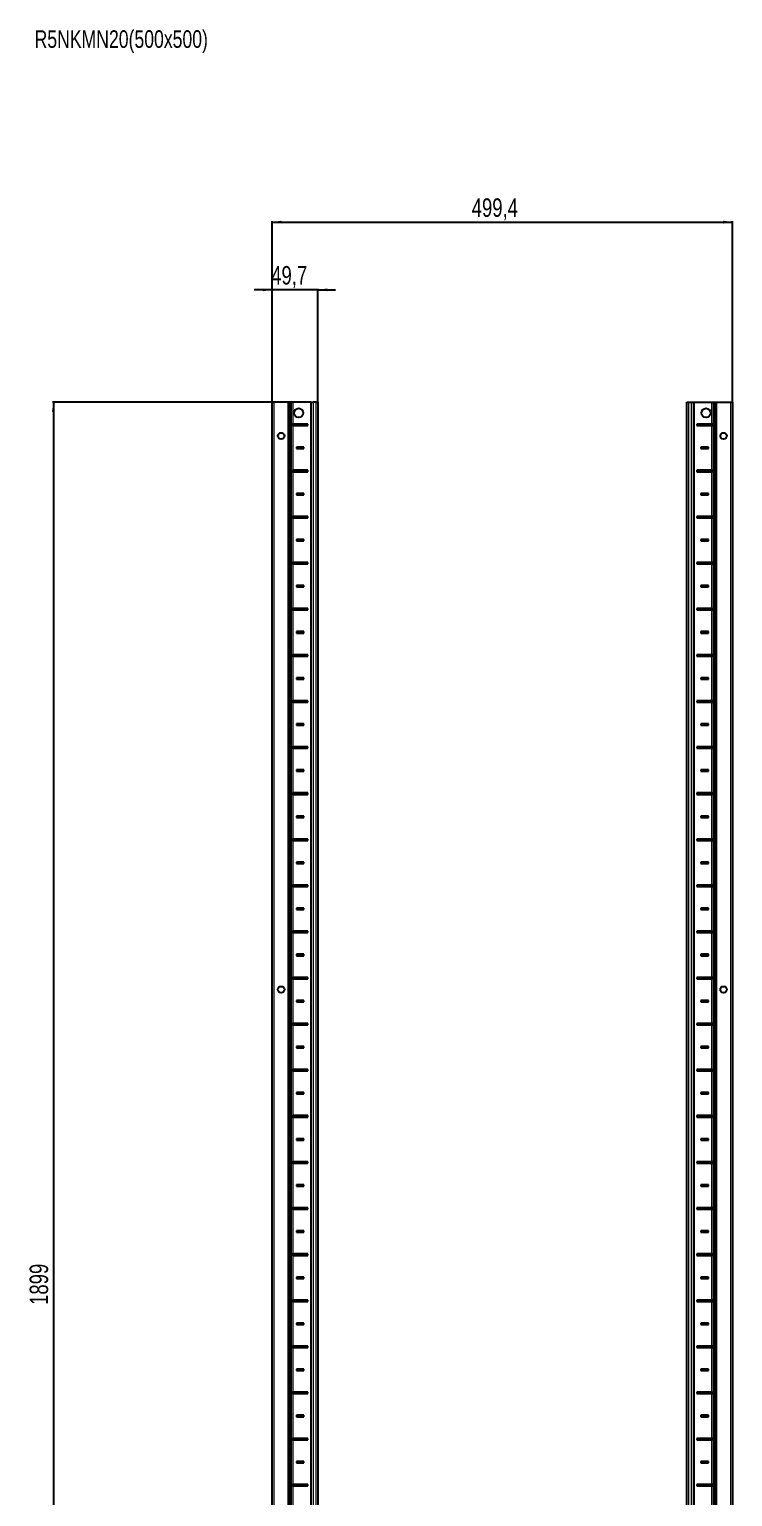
# Model space of a CAD drawing. Header units: millimetres. Extents: x -199 to 4925, y -1747 to 1507.
# Drawn here: x -199 to 563, y -140 to 1452 of the extents above; entities that cross this region are included whole.
import ezdxf

# ---------------------------------------------------------------- set-up
doc = ezdxf.new("R2010")
doc.units = ezdxf.units.MM
doc.layers.add('FORMAT', color=7, linetype='Continuous')
doc.styles.add('SLDTEXTSTYLE0', font='TXT', dxfattribs={"width": 0.75})
doc.dimstyles.new('SLDDIMSTYLE0', dxfattribs={"dimtxt": 20, "dimasz": 10, "dimexe": 0, "dimexo": 0.0625, "dimgap": 5, "dimtad": 2, "dimdec": 1, "dimrnd": 1e-09, "dimzin": 12, "dimdsep": 46, "dimtxsty": 'SLDTEXTSTYLE0', "dimsah": 1, "dimcen": 0.09, "dimadec": 0, "dimazin": 3, "dimtfac": 1, "dimtofl": 0, "dimtmove": 0, "dimatfit": 3, "dimfxl": 0, "dimfrac": 2, "dimtolj": 1, "dimtzin": 12, "dimarcsym": 0})
doc.dimstyles.new('SLDDIMSTYLE1', dxfattribs={"dimtxt": 20, "dimasz": 10, "dimexe": 0, "dimexo": 0.0625, "dimgap": 5, "dimtad": 2, "dimdec": 1, "dimrnd": 1e-09, "dimzin": 12, "dimdsep": 46, "dimtxsty": 'SLDTEXTSTYLE0', "dimsah": 1, "dimcen": 0.09, "dimadec": 0, "dimazin": 3, "dimtfac": 1, "dimtmove": 0, "dimatfit": 0, "dimfxl": 0, "dimfrac": 2, "dimtolj": 1, "dimtzin": 12, "dimarcsym": 0})

# ---------------------------------------------------------------- blocks, each defined once
blk = doc.blocks.new('_D')
at = {"layer": 'FORMAT'}
for p, q in [((86.4, 1047.2), (-174.2, 1047.2)), ((-173.2, 1047.2), (-173.2, -851.8)), ((86.4, -851.8), (-174.2, -851.8))]:
    blk.add_line(p, q, dxfattribs=at)
for points in [[(-173.2, 1047.2), (-174.7, 1037.2), (-171.6, 1037.2)], [(-173.2, -851.8), (-171.6, -841.8), (-174.7, -841.8)]]:
    blk.add_solid(points, dxfattribs=at)
at = {"layer": 'FORMAT', "insert": (-198.9, 68.2), "char_height": 20, "attachment_point": 1, "rotation": 90, "style": 'SLDTEXTSTYLE0'}
blk.add_mtext('1899', dxfattribs=at)
blk = doc.blocks.new('_D_1')
at = {"layer": 'FORMAT'}
for p, q in [((64, 1047.2), (64, 1243.6)), ((64, 1242.6), (563.4, 1242.6)), ((563.4, 1047.2), (563.4, 1243.6))]:
    blk.add_line(p, q, dxfattribs=at)
for points in [[(64, 1242.6), (74, 1241.1), (74, 1244.2)], [(563.4, 1242.6), (553.4, 1244.2), (553.4, 1241.1)]]:
    blk.add_solid(points, dxfattribs=at)
at = {"layer": 'FORMAT', "insert": (280.4, 1268.4), "char_height": 20, "attachment_point": 1, "style": 'SLDTEXTSTYLE0'}
blk.add_mtext('499,4', dxfattribs=at)
blk = doc.blocks.new('_D_2')
at = {"layer": 'FORMAT'}
for p, q in [((64, 1169.2), (44.7, 1169.2)), ((64, 1047.2), (64, 1170.2)), ((113.7, 1169.2), (64, 1169.2)), ((113.7, 1047.2), (113.7, 1170.2)), ((113.7, 1169.2), (132.9, 1169.2))]:
    blk.add_line(p, q, dxfattribs=at)
for points in [[(64, 1169.2), (54, 1170.7), (54, 1167.7)], [(113.7, 1169.2), (123.7, 1167.7), (123.7, 1170.7)]]:
    blk.add_solid(points, dxfattribs=at)
at = {"layer": 'FORMAT', "insert": (63, 1195), "char_height": 20, "attachment_point": 1, "style": 'SLDTEXTSTYLE0'}
blk.add_mtext('49,7', dxfattribs=at)

msp = doc.modelspace()

# ---------------------------------------------------------------- linework, layer by layer
at = {"color": 7, "linetype": 'Continuous', "lineweight": 25}
for p, q in [((63.98, -851.79), (63.98, 1047.21)), ((63.98, 1047.21), (65.98, 1047.21)), ((81.33, 1047.21), (65.98, 1047.21)), ((81.33, 1047.21), (81.98, 1047.21)), ((81.98, -851.79), (81.98, 1047.21)), ((81.98, 1047.21), (82.56, 1047.21)), ((83.77, 1047.21), (82.56, 1047.21)), ((83.77, -851.79), (83.77, 1047.21)), ((83.8, 1047.21), (83.77, 1047.21)), ((83.8, -851.79), (83.8, 1047.21)), ((85.01, 1047.21), (83.8, 1047.21)), ((85.01, 1047.21), (86.42, 1047.21)), ((105.83, 1047.21), (86.42, 1047.21)), ((105.83, 1047.21), (106.48, 1047.21)), ((106.48, -851.79), (106.48, 1047.21)), ((106.48, 1047.21), (108.48, 1047.21)), ((111.68, 1047.21), (108.48, 1047.21)), ((111.68, 1047.21), (113.68, 1047.21)), ((113.68, 1047.21), (113.68, -851.79)), ((513.68, -851.79), (513.68, 1047.21)), ((513.68, 1047.21), (515.68, 1047.21)), ((515.68, 1047.21), (518.88, 1047.21)), ((518.88, 1047.21), (520.88, 1047.21)), ((520.88, 1047.21), (520.88, -851.79)), ((520.88, 1047.21), (521.53, 1047.21)), ((521.53, 1047.21), (540.93, 1047.21)), ((540.93, 1047.21), (542.34, 1047.21)), ((542.34, 1047.21), (543.55, 1047.21)), ((543.55, 1047.21), (543.55, -851.79)), ((543.55, 1047.21), (543.58, 1047.21)), ((543.58, 1047.21), (543.58, -851.79)), ((543.58, 1047.21), (544.79, 1047.21)), ((544.79, 1047.21), (545.38, 1047.21)), ((545.38, 1047.21), (545.38, -851.79)), ((545.38, 1047.21), (546.03, 1047.21)), ((546.03, 1047.21), (561.38, 1047.21)), ((561.38, 1047.21), (563.38, 1047.21)), ((563.38, 1047.21), (563.38, -851.79)), ((85.93, 1023.35), (85.93, 1022.06)), ((86.58, 1022.71), (85.93, 1023.35)), ((86.58, 1022.71), (85.93, 1022.06)), ((102.83, 1023.46), (86.42, 1023.46)), ((86.42, 1021.96), (102.83, 1021.96)), ((102.08, 1022.71), (86.58, 1022.71)), ((102.08, 1022.71), (102.83, 1023.46)), ((102.08, 1022.71), (102.83, 1021.96)), ((102.83, 1021.96), (102.83, 1023.46)), ((540.93, 1023.46), (524.53, 1023.46)), ((524.53, 1023.46), (524.53, 1021.96)), ((525.28, 1022.71), (524.53, 1023.46)), ((525.28, 1022.71), (524.53, 1021.96)), ((524.53, 1021.96), (540.93, 1021.96)), ((525.28, 1022.71), (540.78, 1022.71)), ((540.78, 1022.71), (541.42, 1023.35)), ((540.78, 1022.71), (541.42, 1022.06)), ((541.42, 1022.06), (541.42, 1023.35)), ((98.33, 998.46), (90.33, 998.46)), ((90.33, 998.46), (90.33, 996.96)), ((91.08, 997.71), (90.33, 998.46)), ((91.08, 997.71), (90.33, 996.96)), ((90.33, 996.96), (98.33, 996.96)), ((97.58, 997.71), (91.08, 997.71)), ((97.58, 997.71), (98.33, 998.46)), ((97.58, 997.71), (98.33, 996.96)), ((98.33, 996.96), (98.33, 998.46)), ((537.03, 998.46), (529.03, 998.46)), ((529.03, 998.46), (529.03, 996.96)), ((529.78, 997.71), (529.03, 998.46)), ((529.78, 997.71), (529.03, 996.96)), ((529.03, 996.96), (537.03, 996.96)), ((529.78, 997.71), (536.28, 997.71)), ((536.28, 997.71), (537.03, 998.46)), ((536.28, 997.71), (537.03, 996.96)), ((537.03, 996.96), (537.03, 998.46)), ((85.93, 973.35), (85.93, 972.06)), ((86.58, 972.71), (85.93, 973.35)), ((86.58, 972.71), (85.93, 972.06)), ((102.83, 973.46), (86.42, 973.46)), ((86.42, 971.96), (102.83, 971.96)), ((102.08, 972.71), (86.58, 972.71)), ((102.08, 972.71), (102.83, 973.46)), ((102.08, 972.71), (102.83, 971.96)), ((102.83, 971.96), (102.83, 973.46)), ((540.93, 973.46), (524.53, 973.46)), ((524.53, 973.46), (524.53, 971.96)), ((525.28, 972.71), (524.53, 973.46)), ((525.28, 972.71), (524.53, 971.96)), ((524.53, 971.96), (540.93, 971.96)), ((525.28, 972.71), (540.78, 972.71)), ((540.78, 972.71), (541.42, 973.35)), ((540.78, 972.71), (541.42, 972.06)), ((541.42, 972.06), (541.42, 973.35)), ((98.33, 948.46), (90.33, 948.46)), ((90.33, 948.46), (90.33, 946.96)), ((91.08, 947.71), (90.33, 948.46)), ((91.08, 947.71), (90.33, 946.96)), ((90.33, 946.96), (98.33, 946.96)), ((97.58, 947.71), (91.08, 947.71)), ((97.58, 947.71), (98.33, 948.46)), ((97.58, 947.71), (98.33, 946.96)), ((98.33, 946.96), (98.33, 948.46)), ((537.03, 948.46), (529.03, 948.46)), ((529.03, 948.46), (529.03, 946.96)), ((529.78, 947.71), (529.03, 948.46)), ((529.78, 947.71), (529.03, 946.96)), ((529.03, 946.96), (537.03, 946.96)), ((529.78, 947.71), (536.28, 947.71)), ((536.28, 947.71), (537.03, 948.46)), ((536.28, 947.71), (537.03, 946.96)), ((537.03, 946.96), (537.03, 948.46)), ((85.93, 923.35), (85.93, 922.06)), ((86.58, 922.71), (85.93, 923.35)), ((102.83, 923.46), (86.42, 923.46)), ((102.08, 922.71), (102.83, 923.46)), ((102.83, 921.96), (102.83, 923.46)), ((540.93, 923.46), (524.53, 923.46)), ((524.53, 923.46), (524.53, 921.96)), ((525.28, 922.71), (524.53, 923.46)), ((540.78, 922.71), (541.42, 923.35)), ((541.42, 922.06), (541.42, 923.35)), ((86.58, 922.71), (85.93, 922.06)), ((86.42, 921.96), (102.83, 921.96)), ((102.08, 922.71), (86.58, 922.71)), ((102.08, 922.71), (102.83, 921.96)), ((525.28, 922.71), (524.53, 921.96)), ((524.53, 921.96), (540.93, 921.96)), ((525.28, 922.71), (540.78, 922.71)), ((540.78, 922.71), (541.42, 922.06)), ((98.33, 898.46), (90.33, 898.46)), ((90.33, 898.46), (90.33, 896.96)), ((91.08, 897.71), (90.33, 898.46)), ((91.08, 897.71), (90.33, 896.96)), ((90.33, 896.96), (98.33, 896.96)), ((97.58, 897.71), (91.08, 897.71)), ((97.58, 897.71), (98.33, 898.46)), ((97.58, 897.71), (98.33, 896.96)), ((98.33, 896.96), (98.33, 898.46)), ((537.03, 898.46), (529.03, 898.46)), ((529.03, 898.46), (529.03, 896.96)), ((529.78, 897.71), (529.03, 898.46)), ((529.78, 897.71), (529.03, 896.96)), ((529.03, 896.96), (537.03, 896.96)), ((529.78, 897.71), (536.28, 897.71)), ((536.28, 897.71), (537.03, 898.46)), ((536.28, 897.71), (537.03, 896.96)), ((537.03, 896.96), (537.03, 898.46)), ((85.93, 873.35), (85.93, 872.06)), ((86.58, 872.71), (85.93, 873.35)), ((86.58, 872.71), (85.93, 872.06)), ((102.83, 873.46), (86.42, 873.46)), ((86.42, 871.96), (102.83, 871.96)), ((102.08, 872.71), (86.58, 872.71)), ((102.08, 872.71), (102.83, 873.46)), ((102.08, 872.71), (102.83, 871.96)), ((102.83, 871.96), (102.83, 873.46)), ((540.93, 873.46), (524.53, 873.46)), ((524.53, 873.46), (524.53, 871.96)), ((525.28, 872.71), (524.53, 873.46)), ((525.28, 872.71), (524.53, 871.96)), ((524.53, 871.96), (540.93, 871.96)), ((525.28, 872.71), (540.78, 872.71)), ((540.78, 872.71), (541.42, 873.35)), ((540.78, 872.71), (541.42, 872.06)), ((541.42, 872.06), (541.42, 873.35)), ((98.33, 848.46), (90.33, 848.46)), ((90.33, 848.46), (90.33, 846.96)), ((91.08, 847.71), (90.33, 848.46)), ((91.08, 847.71), (90.33, 846.96)), ((90.33, 846.96), (98.33, 846.96)), ((97.58, 847.71), (91.08, 847.71)), ((97.58, 847.71), (98.33, 848.46)), ((97.58, 847.71), (98.33, 846.96)), ((98.33, 846.96), (98.33, 848.46)), ((537.03, 848.46), (529.03, 848.46)), ((529.03, 848.46), (529.03, 846.96)), ((529.78, 847.71), (529.03, 848.46)), ((529.78, 847.71), (529.03, 846.96)), ((529.03, 846.96), (537.03, 846.96)), ((529.78, 847.71), (536.28, 847.71)), ((536.28, 847.71), (537.03, 848.46)), ((536.28, 847.71), (537.03, 846.96)), ((537.03, 846.96), (537.03, 848.46)), ((85.93, 823.35), (85.93, 822.06)), ((86.58, 822.71), (85.93, 823.35)), ((86.58, 822.71), (85.93, 822.06)), ((102.83, 823.46), (86.42, 823.46)), ((86.42, 821.96), (102.83, 821.96)), ((102.08, 822.71), (86.58, 822.71)), ((102.08, 822.71), (102.83, 823.46)), ((102.08, 822.71), (102.83, 821.96)), ((102.83, 821.96), (102.83, 823.46)), ((540.93, 823.46), (524.53, 823.46)), ((524.53, 823.46), (524.53, 821.96)), ((525.28, 822.71), (524.53, 823.46)), ((525.28, 822.71), (524.53, 821.96)), ((524.53, 821.96), (540.93, 821.96)), ((525.28, 822.71), (540.78, 822.71)), ((540.78, 822.71), (541.42, 823.35)), ((540.78, 822.71), (541.42, 822.06)), ((541.42, 822.06), (541.42, 823.35)), ((98.33, 798.46), (90.33, 798.46)), ((90.33, 798.46), (90.33, 796.96)), ((91.08, 797.71), (90.33, 798.46)), ((91.08, 797.71), (90.33, 796.96)), ((90.33, 796.96), (98.33, 796.96)), ((97.58, 797.71), (91.08, 797.71)), ((97.58, 797.71), (98.33, 798.46)), ((97.58, 797.71), (98.33, 796.96)), ((98.33, 796.96), (98.33, 798.46)), ((537.03, 798.46), (529.03, 798.46)), ((529.03, 798.46), (529.03, 796.96)), ((529.78, 797.71), (529.03, 798.46)), ((529.78, 797.71), (529.03, 796.96)), ((529.03, 796.96), (537.03, 796.96)), ((529.78, 797.71), (536.28, 797.71)), ((536.28, 797.71), (537.03, 798.46)), ((536.28, 797.71), (537.03, 796.96)), ((537.03, 796.96), (537.03, 798.46)), ((85.93, 773.35), (85.93, 772.06)), ((86.58, 772.71), (85.93, 773.35)), ((86.58, 772.71), (85.93, 772.06)), ((102.83, 773.46), (86.42, 773.46)), ((86.42, 771.96), (102.83, 771.96)), ((102.08, 772.71), (86.58, 772.71)), ((102.08, 772.71), (102.83, 773.46)), ((102.08, 772.71), (102.83, 771.96)), ((102.83, 771.96), (102.83, 773.46)), ((540.93, 773.46), (524.53, 773.46)), ((524.53, 773.46), (524.53, 771.96)), ((525.28, 772.71), (524.53, 773.46)), ((525.28, 772.71), (524.53, 771.96)), ((524.53, 771.96), (540.93, 771.96)), ((525.28, 772.71), (540.78, 772.71)), ((540.78, 772.71), (541.42, 773.35)), ((540.78, 772.71), (541.42, 772.06)), ((541.42, 772.06), (541.42, 773.35)), ((98.33, 748.46), (90.33, 748.46)), ((90.33, 748.46), (90.33, 746.96)), ((91.08, 747.71), (90.33, 748.46)), ((97.58, 747.71), (98.33, 748.46)), ((98.33, 746.96), (98.33, 748.46)), ((537.03, 748.46), (529.03, 748.46)), ((529.03, 748.46), (529.03, 746.96)), ((529.78, 747.71), (529.03, 748.46)), ((536.28, 747.71), (537.03, 748.46)), ((537.03, 746.96), (537.03, 748.46)), ((91.08, 747.71), (90.33, 746.96)), ((90.33, 746.96), (98.33, 746.96)), ((97.58, 747.71), (91.08, 747.71)), ((97.58, 747.71), (98.33, 746.96)), ((529.78, 747.71), (529.03, 746.96)), ((529.03, 746.96), (537.03, 746.96)), ((529.78, 747.71), (536.28, 747.71)), ((536.28, 747.71), (537.03, 746.96)), ((85.93, 723.35), (85.93, 722.06)), ((86.58, 722.71), (85.93, 723.35)), ((86.58, 722.71), (85.93, 722.06)), ((102.83, 723.46), (86.42, 723.46)), ((86.42, 721.96), (102.83, 721.96)), ((102.08, 722.71), (86.58, 722.71)), ((102.08, 722.71), (102.83, 723.46)), ((102.08, 722.71), (102.83, 721.96)), ((102.83, 721.96), (102.83, 723.46)), ((540.93, 723.46), (524.53, 723.46)), ((524.53, 723.46), (524.53, 721.96)), ((525.28, 722.71), (524.53, 723.46)), ((525.28, 722.71), (524.53, 721.96)), ((524.53, 721.96), (540.93, 721.96)), ((525.28, 722.71), (540.78, 722.71)), ((540.78, 722.71), (541.42, 723.35)), ((540.78, 722.71), (541.42, 722.06)), ((541.42, 722.06), (541.42, 723.35)), ((98.33, 698.46), (90.33, 698.46)), ((90.33, 698.46), (90.33, 696.96)), ((91.08, 697.71), (90.33, 698.46)), ((91.08, 697.71), (90.33, 696.96)), ((90.33, 696.96), (98.33, 696.96)), ((97.58, 697.71), (91.08, 697.71)), ((97.58, 697.71), (98.33, 698.46)), ((97.58, 697.71), (98.33, 696.96)), ((98.33, 696.96), (98.33, 698.46)), ((537.03, 698.46), (529.03, 698.46)), ((529.03, 698.46), (529.03, 696.96)), ((529.78, 697.71), (529.03, 698.46)), ((529.78, 697.71), (529.03, 696.96)), ((529.03, 696.96), (537.03, 696.96)), ((529.78, 697.71), (536.28, 697.71)), ((536.28, 697.71), (537.03, 698.46)), ((536.28, 697.71), (537.03, 696.96)), ((537.03, 696.96), (537.03, 698.46)), ((85.93, 673.35), (85.93, 672.06)), ((86.58, 672.71), (85.93, 673.35)), ((86.58, 672.71), (85.93, 672.06)), ((102.83, 673.46), (86.42, 673.46)), ((86.42, 671.96), (102.83, 671.96)), ((102.08, 672.71), (86.58, 672.71)), ((102.08, 672.71), (102.83, 673.46)), ((102.08, 672.71), (102.83, 671.96)), ((102.83, 671.96), (102.83, 673.46)), ((540.93, 673.46), (524.53, 673.46)), ((524.53, 673.46), (524.53, 671.96)), ((525.28, 672.71), (524.53, 673.46)), ((525.28, 672.71), (524.53, 671.96)), ((524.53, 671.96), (540.93, 671.96)), ((525.28, 672.71), (540.78, 672.71)), ((540.78, 672.71), (541.42, 673.35)), ((540.78, 672.71), (541.42, 672.06)), ((541.42, 672.06), (541.42, 673.35)), ((98.33, 648.46), (90.33, 648.46)), ((90.33, 648.46), (90.33, 646.96)), ((91.08, 647.71), (90.33, 648.46)), ((91.08, 647.71), (90.33, 646.96)), ((90.33, 646.96), (98.33, 646.96)), ((97.58, 647.71), (91.08, 647.71)), ((97.58, 647.71), (98.33, 648.46)), ((97.58, 647.71), (98.33, 646.96)), ((98.33, 646.96), (98.33, 648.46)), ((537.03, 648.46), (529.03, 648.46)), ((529.03, 648.46), (529.03, 646.96)), ((529.78, 647.71), (529.03, 648.46)), ((529.78, 647.71), (529.03, 646.96)), ((529.03, 646.96), (537.03, 646.96)), ((529.78, 647.71), (536.28, 647.71)), ((536.28, 647.71), (537.03, 648.46)), ((536.28, 647.71), (537.03, 646.96)), ((537.03, 646.96), (537.03, 648.46)), ((85.93, 623.35), (85.93, 622.06)), ((86.58, 622.71), (85.93, 623.35)), ((86.58, 622.71), (85.93, 622.06)), ((102.83, 623.46), (86.42, 623.46)), ((86.42, 621.96), (102.83, 621.96)), ((102.08, 622.71), (86.58, 622.71)), ((102.08, 622.71), (102.83, 623.46)), ((102.08, 622.71), (102.83, 621.96)), ((102.83, 621.96), (102.83, 623.46)), ((540.93, 623.46), (524.53, 623.46)), ((524.53, 623.46), (524.53, 621.96)), ((525.28, 622.71), (524.53, 623.46)), ((525.28, 622.71), (524.53, 621.96)), ((524.53, 621.96), (540.93, 621.96)), ((525.28, 622.71), (540.78, 622.71)), ((540.78, 622.71), (541.42, 623.35)), ((540.78, 622.71), (541.42, 622.06)), ((541.42, 622.06), (541.42, 623.35)), ((98.33, 598.46), (90.33, 598.46)), ((90.33, 598.46), (90.33, 596.96)), ((91.08, 597.71), (90.33, 598.46)), ((91.08, 597.71), (90.33, 596.96)), ((90.33, 596.96), (98.33, 596.96)), ((97.58, 597.71), (91.08, 597.71)), ((97.58, 597.71), (98.33, 598.46)), ((97.58, 597.71), (98.33, 596.96)), ((98.33, 596.96), (98.33, 598.46)), ((537.03, 598.46), (529.03, 598.46)), ((529.03, 598.46), (529.03, 596.96)), ((529.78, 597.71), (529.03, 598.46)), ((529.78, 597.71), (529.03, 596.96)), ((529.03, 596.96), (537.03, 596.96)), ((529.78, 597.71), (536.28, 597.71)), ((536.28, 597.71), (537.03, 598.46)), ((536.28, 597.71), (537.03, 596.96)), ((537.03, 596.96), (537.03, 598.46)), ((85.93, 573.35), (85.93, 572.06)), ((86.58, 572.71), (85.93, 573.35)), ((102.83, 573.46), (86.42, 573.46)), ((102.08, 572.71), (102.83, 573.46)), ((102.83, 571.96), (102.83, 573.46)), ((540.93, 573.46), (524.53, 573.46)), ((524.53, 573.46), (524.53, 571.96)), ((525.28, 572.71), (524.53, 573.46)), ((540.78, 572.71), (541.42, 573.35)), ((541.42, 572.06), (541.42, 573.35)), ((86.58, 572.71), (85.93, 572.06)), ((86.42, 571.96), (102.83, 571.96)), ((102.08, 572.71), (86.58, 572.71)), ((102.08, 572.71), (102.83, 571.96)), ((525.28, 572.71), (524.53, 571.96)), ((524.53, 571.96), (540.93, 571.96)), ((525.28, 572.71), (540.78, 572.71)), ((540.78, 572.71), (541.42, 572.06)), ((98.33, 548.46), (90.33, 548.46)), ((90.33, 548.46), (90.33, 546.96)), ((91.08, 547.71), (90.33, 548.46)), ((91.08, 547.71), (90.33, 546.96)), ((90.33, 546.96), (98.33, 546.96)), ((97.58, 547.71), (91.08, 547.71)), ((97.58, 547.71), (98.33, 548.46)), ((97.58, 547.71), (98.33, 546.96)), ((98.33, 546.96), (98.33, 548.46)), ((537.03, 548.46), (529.03, 548.46)), ((529.03, 548.46), (529.03, 546.96)), ((529.78, 547.71), (529.03, 548.46)), ((529.78, 547.71), (529.03, 546.96)), ((529.03, 546.96), (537.03, 546.96)), ((529.78, 547.71), (536.28, 547.71)), ((536.28, 547.71), (537.03, 548.46)), ((536.28, 547.71), (537.03, 546.96)), ((537.03, 546.96), (537.03, 548.46)), ((85.93, 523.35), (85.93, 522.06)), ((86.58, 522.71), (85.93, 523.35)), ((86.58, 522.71), (85.93, 522.06)), ((102.83, 523.46), (86.42, 523.46)), ((86.42, 521.96), (102.83, 521.96)), ((102.08, 522.71), (86.58, 522.71)), ((102.08, 522.71), (102.83, 523.46)), ((102.08, 522.71), (102.83, 521.96)), ((102.83, 521.96), (102.83, 523.46)), ((540.93, 523.46), (524.53, 523.46)), ((524.53, 523.46), (524.53, 521.96)), ((525.28, 522.71), (524.53, 523.46)), ((525.28, 522.71), (524.53, 521.96)), ((524.53, 521.96), (540.93, 521.96)), ((525.28, 522.71), (540.78, 522.71)), ((540.78, 522.71), (541.42, 523.35)), ((540.78, 522.71), (541.42, 522.06)), ((541.42, 522.06), (541.42, 523.35)), ((98.33, 498.46), (90.33, 498.46)), ((90.33, 498.46), (90.33, 496.96)), ((91.08, 497.71), (90.33, 498.46)), ((91.08, 497.71), (90.33, 496.96)), ((90.33, 496.96), (98.33, 496.96)), ((97.58, 497.71), (91.08, 497.71)), ((97.58, 497.71), (98.33, 498.46)), ((97.58, 497.71), (98.33, 496.96)), ((98.33, 496.96), (98.33, 498.46)), ((537.03, 498.46), (529.03, 498.46)), ((529.03, 498.46), (529.03, 496.96)), ((529.78, 497.71), (529.03, 498.46)), ((529.78, 497.71), (529.03, 496.96)), ((529.03, 496.96), (537.03, 496.96)), ((529.78, 497.71), (536.28, 497.71)), ((536.28, 497.71), (537.03, 498.46)), ((536.28, 497.71), (537.03, 496.96)), ((537.03, 496.96), (537.03, 498.46)), ((85.93, 473.35), (85.93, 472.06)), ((86.58, 472.71), (85.93, 473.35)), ((86.58, 472.71), (85.93, 472.06)), ((102.83, 473.46), (86.42, 473.46)), ((86.42, 471.96), (102.83, 471.96)), ((102.08, 472.71), (86.58, 472.71)), ((102.08, 472.71), (102.83, 473.46)), ((102.08, 472.71), (102.83, 471.96)), ((102.83, 471.96), (102.83, 473.46)), ((540.93, 473.46), (524.53, 473.46)), ((524.53, 473.46), (524.53, 471.96)), ((525.28, 472.71), (524.53, 473.46)), ((525.28, 472.71), (524.53, 471.96)), ((524.53, 471.96), (540.93, 471.96)), ((525.28, 472.71), (540.78, 472.71)), ((540.78, 472.71), (541.42, 473.35)), ((540.78, 472.71), (541.42, 472.06)), ((541.42, 472.06), (541.42, 473.35)), ((98.33, 448.46), (90.33, 448.46)), ((90.33, 448.46), (90.33, 446.96)), ((91.08, 447.71), (90.33, 448.46)), ((91.08, 447.71), (90.33, 446.96)), ((90.33, 446.96), (98.33, 446.96)), ((97.58, 447.71), (91.08, 447.71)), ((97.58, 447.71), (98.33, 448.46)), ((97.58, 447.71), (98.33, 446.96)), ((98.33, 446.96), (98.33, 448.46)), ((537.03, 448.46), (529.03, 448.46)), ((529.03, 448.46), (529.03, 446.96)), ((529.78, 447.71), (529.03, 448.46)), ((529.78, 447.71), (529.03, 446.96)), ((529.03, 446.96), (537.03, 446.96)), ((529.78, 447.71), (536.28, 447.71)), ((536.28, 447.71), (537.03, 448.46)), ((536.28, 447.71), (537.03, 446.96)), ((537.03, 446.96), (537.03, 448.46)), ((85.93, 423.35), (85.93, 422.06)), ((86.58, 422.71), (85.93, 423.35)), ((86.58, 422.71), (85.93, 422.06)), ((102.83, 423.46), (86.42, 423.46)), ((86.42, 421.96), (102.83, 421.96)), ((102.08, 422.71), (86.58, 422.71)), ((102.08, 422.71), (102.83, 423.46)), ((102.08, 422.71), (102.83, 421.96)), ((102.83, 421.96), (102.83, 423.46)), ((540.93, 423.46), (524.53, 423.46)), ((524.53, 423.46), (524.53, 421.96)), ((525.28, 422.71), (524.53, 423.46)), ((525.28, 422.71), (524.53, 421.96)), ((524.53, 421.96), (540.93, 421.96)), ((525.28, 422.71), (540.78, 422.71)), ((540.78, 422.71), (541.42, 423.35)), ((540.78, 422.71), (541.42, 422.06)), ((541.42, 422.06), (541.42, 423.35)), ((98.33, 398.46), (90.33, 398.46)), ((90.33, 398.46), (90.33, 396.96)), ((91.08, 397.71), (90.33, 398.46)), ((97.58, 397.71), (98.33, 398.46)), ((98.33, 396.96), (98.33, 398.46)), ((537.03, 398.46), (529.03, 398.46)), ((529.03, 398.46), (529.03, 396.96)), ((529.78, 397.71), (529.03, 398.46)), ((536.28, 397.71), (537.03, 398.46)), ((537.03, 396.96), (537.03, 398.46)), ((91.08, 397.71), (90.33, 396.96)), ((90.33, 396.96), (98.33, 396.96)), ((97.58, 397.71), (91.08, 397.71)), ((97.58, 397.71), (98.33, 396.96)), ((529.78, 397.71), (529.03, 396.96)), ((529.03, 396.96), (537.03, 396.96)), ((529.78, 397.71), (536.28, 397.71)), ((536.28, 397.71), (537.03, 396.96)), ((85.93, 373.35), (85.93, 372.06)), ((86.58, 372.71), (85.93, 373.35)), ((86.58, 372.71), (85.93, 372.06)), ((102.83, 373.46), (86.42, 373.46)), ((86.42, 371.96), (102.83, 371.96)), ((102.08, 372.71), (86.58, 372.71)), ((102.08, 372.71), (102.83, 373.46)), ((102.08, 372.71), (102.83, 371.96)), ((102.83, 371.96), (102.83, 373.46)), ((540.93, 373.46), (524.53, 373.46)), ((524.53, 373.46), (524.53, 371.96)), ((525.28, 372.71), (524.53, 373.46)), ((525.28, 372.71), (524.53, 371.96)), ((524.53, 371.96), (540.93, 371.96)), ((525.28, 372.71), (540.78, 372.71)), ((540.78, 372.71), (541.42, 373.35)), ((540.78, 372.71), (541.42, 372.06)), ((541.42, 372.06), (541.42, 373.35)), ((98.33, 348.46), (90.33, 348.46)), ((90.33, 348.46), (90.33, 346.96)), ((91.08, 347.71), (90.33, 348.46)), ((91.08, 347.71), (90.33, 346.96)), ((90.33, 346.96), (98.33, 346.96)), ((97.58, 347.71), (91.08, 347.71)), ((97.58, 347.71), (98.33, 348.46)), ((97.58, 347.71), (98.33, 346.96)), ((98.33, 346.96), (98.33, 348.46)), ((537.03, 348.46), (529.03, 348.46)), ((529.03, 348.46), (529.03, 346.96)), ((529.78, 347.71), (529.03, 348.46)), ((529.78, 347.71), (529.03, 346.96)), ((529.03, 346.96), (537.03, 346.96)), ((529.78, 347.71), (536.28, 347.71)), ((536.28, 347.71), (537.03, 348.46)), ((536.28, 347.71), (537.03, 346.96)), ((537.03, 346.96), (537.03, 348.46)), ((85.93, 323.35), (85.93, 322.06)), ((86.58, 322.71), (85.93, 323.35)), ((86.58, 322.71), (85.93, 322.06)), ((102.83, 323.46), (86.42, 323.46)), ((86.42, 321.96), (102.83, 321.96)), ((102.08, 322.71), (86.58, 322.71)), ((102.08, 322.71), (102.83, 323.46)), ((102.08, 322.71), (102.83, 321.96)), ((102.83, 321.96), (102.83, 323.46)), ((540.93, 323.46), (524.53, 323.46)), ((524.53, 323.46), (524.53, 321.96)), ((525.28, 322.71), (524.53, 323.46)), ((525.28, 322.71), (524.53, 321.96)), ((524.53, 321.96), (540.93, 321.96)), ((525.28, 322.71), (540.78, 322.71)), ((540.78, 322.71), (541.42, 323.35)), ((540.78, 322.71), (541.42, 322.06)), ((541.42, 322.06), (541.42, 323.35)), ((98.33, 298.46), (90.33, 298.46)), ((90.33, 298.46), (90.33, 296.96)), ((91.08, 297.71), (90.33, 298.46)), ((91.08, 297.71), (90.33, 296.96)), ((90.33, 296.96), (98.33, 296.96)), ((97.58, 297.71), (91.08, 297.71)), ((97.58, 297.71), (98.33, 298.46)), ((97.58, 297.71), (98.33, 296.96)), ((98.33, 296.96), (98.33, 298.46)), ((537.03, 298.46), (529.03, 298.46)), ((529.03, 298.46), (529.03, 296.96)), ((529.78, 297.71), (529.03, 298.46)), ((529.78, 297.71), (529.03, 296.96)), ((529.03, 296.96), (537.03, 296.96)), ((529.78, 297.71), (536.28, 297.71)), ((536.28, 297.71), (537.03, 298.46)), ((536.28, 297.71), (537.03, 296.96)), ((537.03, 296.96), (537.03, 298.46)), ((85.93, 273.35), (85.93, 272.06)), ((86.58, 272.71), (85.93, 273.35)), ((86.58, 272.71), (85.93, 272.06)), ((102.83, 273.46), (86.42, 273.46)), ((86.42, 271.96), (102.83, 271.96)), ((102.08, 272.71), (86.58, 272.71)), ((102.08, 272.71), (102.83, 273.46)), ((102.08, 272.71), (102.83, 271.96)), ((102.83, 271.96), (102.83, 273.46)), ((540.93, 273.46), (524.53, 273.46)), ((524.53, 273.46), (524.53, 271.96)), ((525.28, 272.71), (524.53, 273.46)), ((525.28, 272.71), (524.53, 271.96)), ((524.53, 271.96), (540.93, 271.96)), ((525.28, 272.71), (540.78, 272.71)), ((540.78, 272.71), (541.42, 273.35)), ((540.78, 272.71), (541.42, 272.06)), ((541.42, 272.06), (541.42, 273.35)), ((98.33, 248.46), (90.33, 248.46)), ((90.33, 248.46), (90.33, 246.96)), ((91.08, 247.71), (90.33, 248.46)), ((91.08, 247.71), (90.33, 246.96)), ((90.33, 246.96), (98.33, 246.96)), ((97.58, 247.71), (91.08, 247.71)), ((97.58, 247.71), (98.33, 248.46)), ((97.58, 247.71), (98.33, 246.96)), ((98.33, 246.96), (98.33, 248.46)), ((537.03, 248.46), (529.03, 248.46)), ((529.03, 248.46), (529.03, 246.96)), ((529.78, 247.71), (529.03, 248.46)), ((529.78, 247.71), (529.03, 246.96)), ((529.03, 246.96), (537.03, 246.96)), ((529.78, 247.71), (536.28, 247.71)), ((536.28, 247.71), (537.03, 248.46)), ((536.28, 247.71), (537.03, 246.96)), ((537.03, 246.96), (537.03, 248.46)), ((85.93, 223.35), (85.93, 222.06)), ((86.58, 222.71), (85.93, 223.35)), ((102.83, 223.46), (86.42, 223.46)), ((102.08, 222.71), (102.83, 223.46)), ((102.83, 221.96), (102.83, 223.46)), ((540.93, 223.46), (524.53, 223.46)), ((524.53, 223.46), (524.53, 221.96)), ((525.28, 222.71), (524.53, 223.46)), ((540.78, 222.71), (541.42, 223.35)), ((541.42, 222.06), (541.42, 223.35)), ((86.58, 222.71), (85.93, 222.06)), ((86.42, 221.96), (102.83, 221.96)), ((102.08, 222.71), (86.58, 222.71)), ((102.08, 222.71), (102.83, 221.96)), ((525.28, 222.71), (524.53, 221.96)), ((524.53, 221.96), (540.93, 221.96)), ((525.28, 222.71), (540.78, 222.71)), ((540.78, 222.71), (541.42, 222.06)), ((98.33, 198.46), (90.33, 198.46)), ((90.33, 198.46), (90.33, 196.96)), ((91.08, 197.71), (90.33, 198.46)), ((91.08, 197.71), (90.33, 196.96)), ((90.33, 196.96), (98.33, 196.96)), ((97.58, 197.71), (91.08, 197.71)), ((97.58, 197.71), (98.33, 198.46)), ((97.58, 197.71), (98.33, 196.96)), ((98.33, 196.96), (98.33, 198.46)), ((537.03, 198.46), (529.03, 198.46)), ((529.03, 198.46), (529.03, 196.96)), ((529.78, 197.71), (529.03, 198.46)), ((529.78, 197.71), (529.03, 196.96)), ((529.03, 196.96), (537.03, 196.96)), ((529.78, 197.71), (536.28, 197.71)), ((536.28, 197.71), (537.03, 198.46)), ((536.28, 197.71), (537.03, 196.96)), ((537.03, 196.96), (537.03, 198.46)), ((85.93, 173.35), (85.93, 172.06)), ((86.58, 172.71), (85.93, 173.35)), ((86.58, 172.71), (85.93, 172.06)), ((102.83, 173.46), (86.42, 173.46)), ((86.42, 171.96), (102.83, 171.96)), ((102.08, 172.71), (86.58, 172.71)), ((102.08, 172.71), (102.83, 173.46)), ((102.08, 172.71), (102.83, 171.96)), ((102.83, 171.96), (102.83, 173.46)), ((540.93, 173.46), (524.53, 173.46)), ((524.53, 173.46), (524.53, 171.96)), ((525.28, 172.71), (524.53, 173.46)), ((525.28, 172.71), (524.53, 171.96)), ((524.53, 171.96), (540.93, 171.96)), ((525.28, 172.71), (540.78, 172.71)), ((540.78, 172.71), (541.42, 173.35)), ((540.78, 172.71), (541.42, 172.06)), ((541.42, 172.06), (541.42, 173.35)), ((98.33, 148.46), (90.33, 148.46)), ((90.33, 148.46), (90.33, 146.96)), ((91.08, 147.71), (90.33, 148.46)), ((91.08, 147.71), (90.33, 146.96)), ((90.33, 146.96), (98.33, 146.96)), ((97.58, 147.71), (91.08, 147.71)), ((97.58, 147.71), (98.33, 148.46)), ((97.58, 147.71), (98.33, 146.96)), ((98.33, 146.96), (98.33, 148.46)), ((537.03, 148.46), (529.03, 148.46)), ((529.03, 148.46), (529.03, 146.96)), ((529.78, 147.71), (529.03, 148.46)), ((529.78, 147.71), (529.03, 146.96)), ((529.03, 146.96), (537.03, 146.96)), ((529.78, 147.71), (536.28, 147.71)), ((536.28, 147.71), (537.03, 148.46)), ((536.28, 147.71), (537.03, 146.96)), ((537.03, 146.96), (537.03, 148.46)), ((85.93, 123.35), (85.93, 122.06)), ((86.58, 122.71), (85.93, 123.35)), ((86.58, 122.71), (85.93, 122.06)), ((102.83, 123.46), (86.42, 123.46)), ((86.42, 121.96), (102.83, 121.96)), ((102.08, 122.71), (86.58, 122.71)), ((102.08, 122.71), (102.83, 123.46)), ((102.08, 122.71), (102.83, 121.96)), ((102.83, 121.96), (102.83, 123.46)), ((540.93, 123.46), (524.53, 123.46)), ((524.53, 123.46), (524.53, 121.96)), ((525.28, 122.71), (524.53, 123.46)), ((525.28, 122.71), (524.53, 121.96)), ((524.53, 121.96), (540.93, 121.96)), ((525.28, 122.71), (540.78, 122.71)), ((540.78, 122.71), (541.42, 123.35)), ((540.78, 122.71), (541.42, 122.06)), ((541.42, 122.06), (541.42, 123.35)), ((98.33, 98.46), (90.33, 98.46)), ((90.33, 98.46), (90.33, 96.96)), ((91.08, 97.71), (90.33, 98.46)), ((91.08, 97.71), (90.33, 96.96)), ((90.33, 96.96), (98.33, 96.96)), ((97.58, 97.71), (91.08, 97.71)), ((97.58, 97.71), (98.33, 98.46)), ((97.58, 97.71), (98.33, 96.96)), ((98.33, 96.96), (98.33, 98.46)), ((537.03, 98.46), (529.03, 98.46)), ((529.03, 98.46), (529.03, 96.96)), ((529.78, 97.71), (529.03, 98.46)), ((529.78, 97.71), (529.03, 96.96)), ((529.03, 96.96), (537.03, 96.96)), ((529.78, 97.71), (536.28, 97.71)), ((536.28, 97.71), (537.03, 98.46)), ((536.28, 97.71), (537.03, 96.96)), ((537.03, 96.96), (537.03, 98.46)), ((85.93, 73.35), (85.93, 72.06)), ((86.58, 72.71), (85.93, 73.35)), ((86.58, 72.71), (85.93, 72.06)), ((102.83, 73.46), (86.42, 73.46)), ((86.42, 71.96), (102.83, 71.96)), ((102.08, 72.71), (86.58, 72.71)), ((102.08, 72.71), (102.83, 73.46)), ((102.08, 72.71), (102.83, 71.96)), ((102.83, 71.96), (102.83, 73.46)), ((540.93, 73.46), (524.53, 73.46)), ((524.53, 73.46), (524.53, 71.96)), ((525.28, 72.71), (524.53, 73.46)), ((525.28, 72.71), (524.53, 71.96)), ((524.53, 71.96), (540.93, 71.96)), ((525.28, 72.71), (540.78, 72.71)), ((540.78, 72.71), (541.42, 73.35)), ((540.78, 72.71), (541.42, 72.06)), ((541.42, 72.06), (541.42, 73.35)), ((98.33, 48.46), (90.33, 48.46)), ((90.33, 48.46), (90.33, 46.96)), ((91.08, 47.71), (90.33, 48.46)), ((97.58, 47.71), (98.33, 48.46)), ((98.33, 46.96), (98.33, 48.46)), ((537.03, 48.46), (529.03, 48.46)), ((529.03, 48.46), (529.03, 46.96)), ((529.78, 47.71), (529.03, 48.46)), ((536.28, 47.71), (537.03, 48.46)), ((537.03, 46.96), (537.03, 48.46)), ((91.08, 47.71), (90.33, 46.96)), ((90.33, 46.96), (98.33, 46.96)), ((97.58, 47.71), (91.08, 47.71)), ((97.58, 47.71), (98.33, 46.96)), ((529.78, 47.71), (529.03, 46.96)), ((529.03, 46.96), (537.03, 46.96)), ((529.78, 47.71), (536.28, 47.71)), ((536.28, 47.71), (537.03, 46.96)), ((85.93, 23.35), (85.93, 22.06)), ((86.58, 22.71), (85.93, 23.35)), ((86.58, 22.71), (85.93, 22.06)), ((102.83, 23.46), (86.42, 23.46)), ((86.42, 21.96), (102.83, 21.96)), ((102.08, 22.71), (86.58, 22.71)), ((102.08, 22.71), (102.83, 23.46)), ((102.08, 22.71), (102.83, 21.96)), ((102.83, 21.96), (102.83, 23.46)), ((540.93, 23.46), (524.53, 23.46)), ((524.53, 23.46), (524.53, 21.96)), ((525.28, 22.71), (524.53, 23.46)), ((525.28, 22.71), (524.53, 21.96)), ((524.53, 21.96), (540.93, 21.96)), ((525.28, 22.71), (540.78, 22.71)), ((540.78, 22.71), (541.42, 23.35)), ((540.78, 22.71), (541.42, 22.06)), ((541.42, 22.06), (541.42, 23.35)), ((98.33, -1.54), (90.33, -1.54)), ((90.33, -1.54), (90.33, -3.04)), ((91.08, -2.29), (90.33, -1.54)), ((91.08, -2.29), (90.33, -3.04)), ((90.33, -3.04), (98.33, -3.04)), ((97.58, -2.29), (91.08, -2.29)), ((97.58, -2.29), (98.33, -1.54)), ((97.58, -2.29), (98.33, -3.04)), ((98.33, -3.04), (98.33, -1.54)), ((537.03, -1.54), (529.03, -1.54)), ((529.03, -1.54), (529.03, -3.04)), ((529.78, -2.29), (529.03, -1.54)), ((529.78, -2.29), (529.03, -3.04)), ((529.03, -3.04), (537.03, -3.04)), ((529.78, -2.29), (536.28, -2.29)), ((536.28, -2.29), (537.03, -1.54)), ((536.28, -2.29), (537.03, -3.04)), ((537.03, -3.04), (537.03, -1.54)), ((85.93, -26.65), (85.93, -27.94)), ((86.58, -27.29), (85.93, -26.65)), ((86.58, -27.29), (85.93, -27.94)), ((102.83, -26.54), (86.42, -26.54)), ((86.42, -28.04), (102.83, -28.04)), ((102.08, -27.29), (86.58, -27.29)), ((102.08, -27.29), (102.83, -26.54)), ((102.08, -27.29), (102.83, -28.04)), ((102.83, -28.04), (102.83, -26.54)), ((540.93, -26.54), (524.53, -26.54)), ((524.53, -26.54), (524.53, -28.04)), ((525.28, -27.29), (524.53, -26.54)), ((525.28, -27.29), (524.53, -28.04)), ((524.53, -28.04), (540.93, -28.04)), ((525.28, -27.29), (540.78, -27.29)), ((540.78, -27.29), (541.42, -26.65)), ((540.78, -27.29), (541.42, -27.94)), ((541.42, -27.94), (541.42, -26.65)), ((98.33, -51.54), (90.33, -51.54)), ((90.33, -51.54), (90.33, -53.04)), ((91.08, -52.29), (90.33, -51.54)), ((91.08, -52.29), (90.33, -53.04)), ((90.33, -53.04), (98.33, -53.04)), ((97.58, -52.29), (91.08, -52.29)), ((97.58, -52.29), (98.33, -51.54)), ((97.58, -52.29), (98.33, -53.04)), ((98.33, -53.04), (98.33, -51.54)), ((537.03, -51.54), (529.03, -51.54)), ((529.03, -51.54), (529.03, -53.04)), ((529.78, -52.29), (529.03, -51.54)), ((529.78, -52.29), (529.03, -53.04)), ((529.03, -53.04), (537.03, -53.04)), ((529.78, -52.29), (536.28, -52.29)), ((536.28, -52.29), (537.03, -51.54)), ((536.28, -52.29), (537.03, -53.04)), ((537.03, -53.04), (537.03, -51.54)), ((85.93, -76.65), (85.93, -77.94)), ((86.58, -77.29), (85.93, -76.65)), ((86.58, -77.29), (85.93, -77.94)), ((102.83, -76.54), (86.42, -76.54)), ((86.42, -78.04), (102.83, -78.04)), ((102.08, -77.29), (86.58, -77.29)), ((102.08, -77.29), (102.83, -76.54)), ((102.08, -77.29), (102.83, -78.04)), ((102.83, -78.04), (102.83, -76.54)), ((540.93, -76.54), (524.53, -76.54)), ((524.53, -76.54), (524.53, -78.04)), ((525.28, -77.29), (524.53, -76.54)), ((525.28, -77.29), (524.53, -78.04)), ((524.53, -78.04), (540.93, -78.04)), ((525.28, -77.29), (540.78, -77.29)), ((540.78, -77.29), (541.42, -76.65)), ((540.78, -77.29), (541.42, -77.94)), ((541.42, -77.94), (541.42, -76.65)), ((98.33, -101.54), (90.33, -101.54)), ((90.33, -101.54), (90.33, -103.04)), ((91.08, -102.29), (90.33, -101.54)), ((91.08, -102.29), (90.33, -103.04)), ((90.33, -103.04), (98.33, -103.04)), ((97.58, -102.29), (91.08, -102.29)), ((97.58, -102.29), (98.33, -101.54)), ((97.58, -102.29), (98.33, -103.04)), ((98.33, -103.04), (98.33, -101.54)), ((537.03, -101.54), (529.03, -101.54)), ((529.03, -101.54), (529.03, -103.04)), ((529.78, -102.29), (529.03, -101.54)), ((529.78, -102.29), (529.03, -103.04)), ((529.03, -103.04), (537.03, -103.04)), ((529.78, -102.29), (536.28, -102.29)), ((536.28, -102.29), (537.03, -101.54)), ((536.28, -102.29), (537.03, -103.04)), ((537.03, -103.04), (537.03, -101.54)), ((85.93, -126.65), (85.93, -127.94)), ((86.58, -127.29), (85.93, -126.65)), ((86.58, -127.29), (85.93, -127.94)), ((102.83, -126.54), (86.42, -126.54)), ((102.08, -127.29), (86.58, -127.29)), ((102.08, -127.29), (102.83, -126.54)), ((102.08, -127.29), (102.83, -128.04)), ((102.83, -128.04), (102.83, -126.54)), ((540.93, -126.54), (524.53, -126.54)), ((524.53, -126.54), (524.53, -128.04)), ((525.28, -127.29), (524.53, -126.54)), ((525.28, -127.29), (524.53, -128.04)), ((525.28, -127.29), (540.78, -127.29)), ((540.78, -127.29), (541.42, -126.65)), ((540.78, -127.29), (541.42, -127.94)), ((541.42, -127.94), (541.42, -126.65)), ((86.42, -128.04), (102.83, -128.04)), ((524.53, -128.04), (540.93, -128.04))]:
    msp.add_line(p, q, dxfattribs=at)
at = {"color": 8, "linetype": 'Continuous', "lineweight": 18}
for p, q in [((65.98, 1047.21), (65.98, -851.79)), ((81.33, -851.79), (81.33, 1047.21)), ((82.56, 1047.21), (82.56, -851.79)), ((85.01, -851.79), (85.01, 1047.21)), ((86.42, 1047.21), (86.42, 1023.46)), ((105.83, -851.79), (105.83, 1047.21)), ((108.48, 1047.21), (108.48, -851.79)), ((111.68, -851.79), (111.68, 1047.21)), ((515.68, 1047.21), (515.68, -851.79)), ((518.88, -851.79), (518.88, 1047.21)), ((521.53, 1047.21), (521.53, -851.79)), ((540.93, 1023.46), (540.93, 1047.21)), ((542.34, 1047.21), (542.34, -851.79)), ((544.79, -851.79), (544.79, 1047.21)), ((546.03, 1047.21), (546.03, -851.79)), ((561.38, -851.79), (561.38, 1047.21)), ((86.42, 1021.96), (86.42, 973.46)), ((540.93, 973.46), (540.93, 1021.96)), ((86.42, 971.96), (86.42, 923.46)), ((540.93, 923.46), (540.93, 971.96)), ((86.42, 921.96), (86.42, 873.46)), ((540.93, 873.46), (540.93, 921.96)), ((86.42, 871.96), (86.42, 823.46)), ((540.93, 823.46), (540.93, 871.96)), ((86.42, 821.96), (86.42, 773.46)), ((540.93, 773.46), (540.93, 821.96)), ((86.42, 771.96), (86.42, 723.46)), ((540.93, 723.46), (540.93, 771.96)), ((86.42, 721.96), (86.42, 673.46)), ((540.93, 673.46), (540.93, 721.96)), ((86.42, 671.96), (86.42, 623.46)), ((540.93, 623.46), (540.93, 671.96)), ((86.42, 621.96), (86.42, 573.46)), ((540.93, 573.46), (540.93, 621.96)), ((86.42, 571.96), (86.42, 523.46)), ((540.93, 523.46), (540.93, 571.96)), ((86.42, 521.96), (86.42, 473.46)), ((540.93, 473.46), (540.93, 521.96)), ((86.42, 471.96), (86.42, 423.46)), ((540.93, 423.46), (540.93, 471.96)), ((86.42, 421.96), (86.42, 373.46)), ((540.93, 373.46), (540.93, 421.96)), ((86.42, 371.96), (86.42, 323.46)), ((540.93, 323.46), (540.93, 371.96)), ((86.42, 321.96), (86.42, 273.46)), ((540.93, 273.46), (540.93, 321.96)), ((86.42, 271.96), (86.42, 223.46)), ((540.93, 223.46), (540.93, 271.96)), ((86.42, 221.96), (86.42, 173.46)), ((540.93, 173.46), (540.93, 221.96)), ((86.42, 171.96), (86.42, 123.46)), ((540.93, 123.46), (540.93, 171.96)), ((86.42, 121.96), (86.42, 73.46)), ((540.93, 73.46), (540.93, 121.96)), ((86.42, 71.96), (86.42, 23.46)), ((540.93, 23.46), (540.93, 71.96)), ((86.42, 21.96), (86.42, -26.54)), ((540.93, -26.54), (540.93, 21.96)), ((86.42, -28.04), (86.42, -76.54)), ((540.93, -76.54), (540.93, -28.04)), ((86.42, -78.04), (86.42, -126.54)), ((540.93, -126.54), (540.93, -78.04)), ((86.42, -128.04), (86.42, -176.54)), ((540.93, -176.54), (540.93, -128.04))]:
    msp.add_line(p, q, dxfattribs=at)
at = {"color": 7, "linetype": 'Continuous', "lineweight": 25}
for centre, radius in [((92.83, 1035.71), 5), ((534.53, 1035.71), 5), ((73.83, 1010.71), 3.5), ((553.53, 1010.71), 3.5), ((73.83, 410.21), 3.5), ((553.53, 410.21), 3.5)]:
    msp.add_circle(centre, radius, dxfattribs=at)
for centre, start_param, end_param in [((86.42, 1019.99), 0, 0.2482694), ((86.42, 1025.42), 2.8933233, 3.1415927), ((540.93, 1019.99), 6.0349159, 6.2831853), ((540.93, 1025.42), 3.1415927, 3.389862), ((86.42, 969.99), 0, 0.2482694), ((86.42, 975.42), 2.8933233, 3.1415927), ((540.93, 969.99), 6.0349159, 6.2831853), ((540.93, 975.42), 3.1415927, 3.389862), ((86.42, 919.99), 0, 0.2482694), ((540.93, 919.99), 6.0349159, 6.2831853), ((86.42, 925.42), 2.8933233, 3.1415927), ((540.93, 925.42), 3.1415927, 3.389862), ((86.42, 869.99), 0, 0.2482694), ((86.42, 875.42), 2.8933233, 3.1415927), ((540.93, 869.99), 6.0349159, 6.2831853), ((540.93, 875.42), 3.1415927, 3.389862), ((86.42, 819.99), 0, 0.2482694), ((86.42, 825.42), 2.8933233, 3.1415927), ((540.93, 819.99), 6.0349159, 6.2831853), ((540.93, 825.42), 3.1415927, 3.389862), ((86.42, 769.99), 0, 0.2482694), ((86.42, 775.42), 2.8933233, 3.1415927), ((540.93, 769.99), 6.0349159, 6.2831853), ((540.93, 775.42), 3.1415927, 3.389862), ((86.42, 719.99), 0, 0.2482694), ((86.42, 725.42), 2.8933233, 3.1415927), ((540.93, 719.99), 6.0349159, 6.2831853), ((540.93, 725.42), 3.1415927, 3.389862), ((86.42, 669.99), 0, 0.2482694), ((86.42, 675.42), 2.8933233, 3.1415927), ((540.93, 669.99), 6.0349159, 6.2831853), ((540.93, 675.42), 3.1415927, 3.389862), ((86.42, 619.99), 0, 0.2482694), ((86.42, 625.42), 2.8933233, 3.1415927), ((540.93, 619.99), 6.0349159, 6.2831853), ((540.93, 625.42), 3.1415927, 3.389862), ((86.42, 569.99), 0, 0.2482694), ((540.93, 569.99), 6.0349159, 6.2831853), ((86.42, 575.42), 2.8933233, 3.1415927), ((540.93, 575.42), 3.1415927, 3.389862), ((86.42, 519.99), 0, 0.2482694), ((86.42, 525.42), 2.8933233, 3.1415927), ((540.93, 519.99), 6.0349159, 6.2831853), ((540.93, 525.42), 3.1415927, 3.389862), ((86.42, 469.99), 0, 0.2482694), ((86.42, 475.42), 2.8933233, 3.1415927), ((540.93, 469.99), 6.0349159, 6.2831853), ((540.93, 475.42), 3.1415927, 3.389862), ((86.42, 419.99), 0, 0.2482694), ((86.42, 425.42), 2.8933233, 3.1415927), ((540.93, 419.99), 6.0349159, 6.2831853), ((540.93, 425.42), 3.1415927, 3.389862), ((86.42, 369.99), 0, 0.2482694), ((86.42, 375.42), 2.8933233, 3.1415927), ((540.93, 369.99), 6.0349159, 6.2831853), ((540.93, 375.42), 3.1415927, 3.389862), ((86.42, 319.99), 0, 0.2482694), ((86.42, 325.42), 2.8933233, 3.1415927), ((540.93, 319.99), 6.0349159, 6.2831853), ((540.93, 325.42), 3.1415927, 3.389862), ((86.42, 269.99), 0, 0.2482694), ((86.42, 275.42), 2.8933233, 3.1415927), ((540.93, 269.99), 6.0349159, 6.2831853), ((540.93, 275.42), 3.1415927, 3.389862), ((86.42, 219.99), 0, 0.2482694), ((540.93, 219.99), 6.0349159, 6.2831853), ((86.42, 225.42), 2.8933233, 3.1415927), ((540.93, 225.42), 3.1415927, 3.389862), ((86.42, 169.99), 0, 0.2482694), ((86.42, 175.42), 2.8933233, 3.1415927), ((540.93, 169.99), 6.0349159, 6.2831853), ((540.93, 175.42), 3.1415927, 3.389862), ((86.42, 119.99), 0, 0.2482694), ((86.42, 125.42), 2.8933233, 3.1415927), ((540.93, 119.99), 6.0349159, 6.2831853), ((540.93, 125.42), 3.1415927, 3.389862), ((86.42, 69.99), 0, 0.2482694), ((86.42, 75.42), 2.8933233, 3.1415927), ((540.93, 69.99), 6.0349159, 6.2831853), ((540.93, 75.42), 3.1415927, 3.389862), ((86.42, 19.99), 0, 0.2482694), ((86.42, 25.42), 2.8933233, 3.1415927), ((540.93, 19.99), 6.0349159, 6.2831853), ((540.93, 25.42), 3.1415927, 3.389862), ((86.42, -30.01), 0, 0.2482694), ((86.42, -24.58), 2.8933233, 3.1415927), ((540.93, -30.01), 6.0349159, 6.2831853), ((540.93, -24.58), 3.1415927, 3.389862), ((86.42, -80.01), 0, 0.2482694), ((86.42, -74.58), 2.8933233, 3.1415927), ((540.93, -80.01), 6.0349159, 6.2831853), ((540.93, -74.58), 3.1415927, 3.389862), ((86.42, -130.01), 0, 0.2482694), ((540.93, -130.01), 6.0349159, 6.2831853), ((86.42, -124.58), 2.8933233, 3.1415927), ((540.93, -124.58), 3.1415927, 3.389862)]:
    msp.add_ellipse(centre, major_axis=(0, 3.46), ratio=0.5773503, start_param=start_param, end_param=end_param, dxfattribs=at)

# ---------------------------------------------------------------- texts
at = {"layer": 'FORMAT', "insert": (-193.58, 1450.75), "char_height": 19.05, "attachment_point": 1, "style": 'SLDTEXTSTYLE0'}
msp.add_mtext('R5NKMN20(500x500)', dxfattribs=at)

# ---------------------------------------------------------------- dimensions: what is measured, and where the dimension line sits
at = {"layer": 'FORMAT'}
for base, p1, p2, angle, picture, middle in [((563.38, 1242.62), (63.98, 1047.21), (563.38, 1047.21), 0, '_D_1', (313.68, 1242.62)), ((-173.15, -851.79), (86.42, 1047.21), (86.42, -851.79), 90, '_D', (-173.15, 97.71))]:
    dim = msp.add_linear_dim(base=base, p1=p1, p2=p2, angle=angle, dimstyle='SLDDIMSTYLE0', dxfattribs=at)
    dim.commit()
    dim.dimension.update_dxf_attribs({"geometry": picture, "text_midpoint": middle, "dimtype": 160})
dim = msp.add_linear_dim(base=(63.98, 1169.21), p1=(113.68, 1047.21), p2=(63.98, 1047.21), dimstyle='SLDDIMSTYLE1', dxfattribs=at)
dim.commit()
dim.dimension.update_dxf_attribs({"geometry": '_D_2', "text_midpoint": (88.83, 1169.21), "dimtype": 160})

doc.saveas('drawing.dxf')
